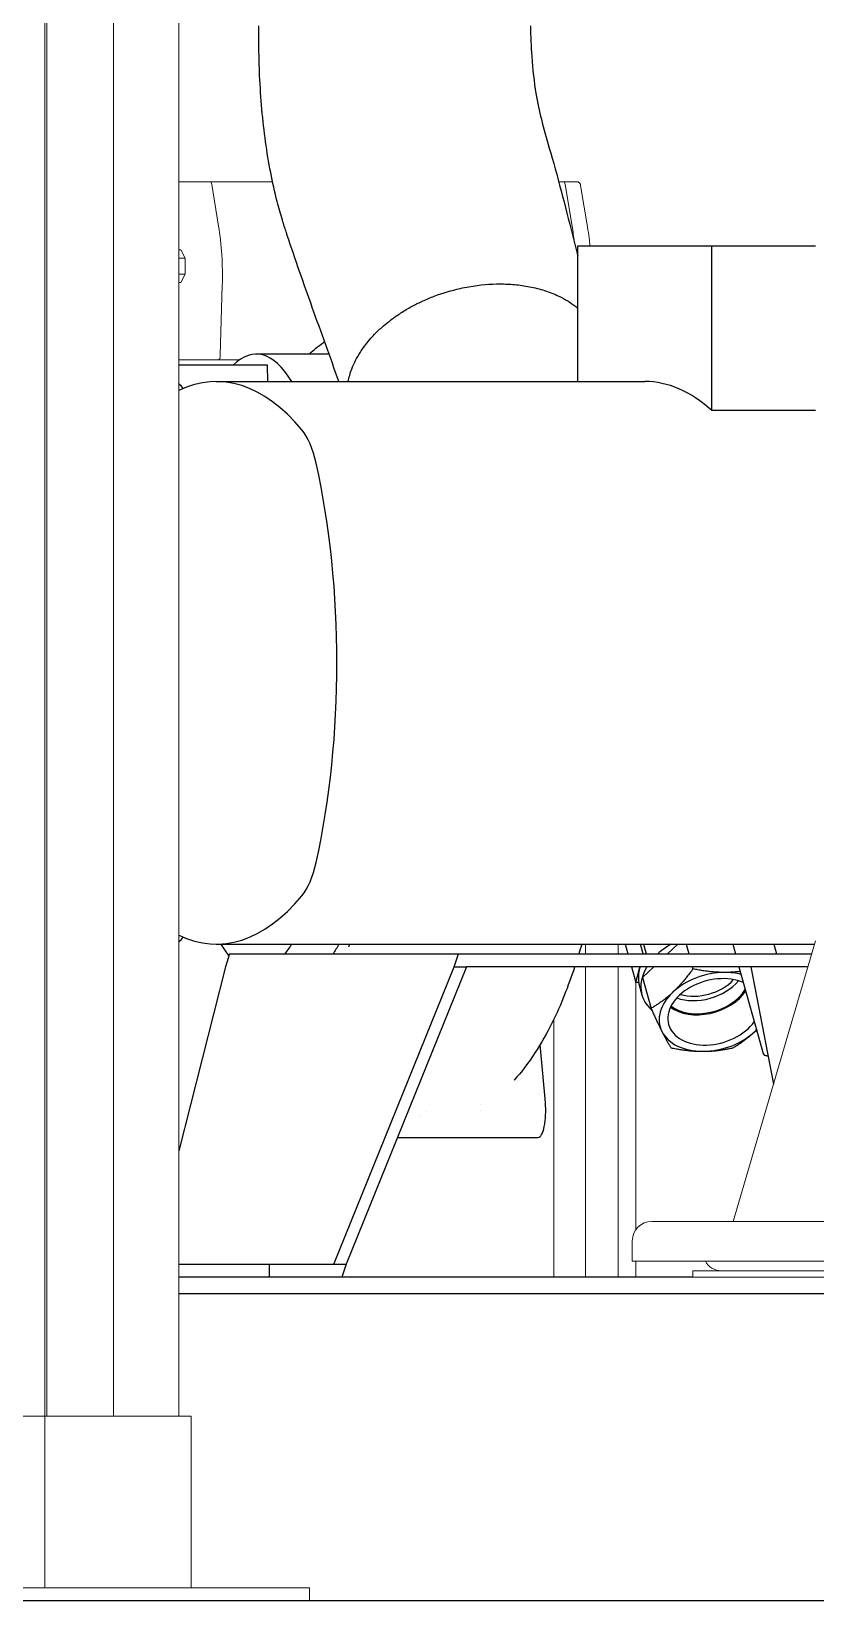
# Model space of a CAD drawing. Header units: millimetres. Extents: x -4172 to 126100, y -2 to 142133.
# Drawn here: x 8093 to 8578, y 42818 to 43788 of the extents above; entities that cross this region are included whole.
import ezdxf

# ---------------------------------------------------------------- set-up
doc = ezdxf.new("R2010")
doc.units = ezdxf.units.MM
doc.header["$LTSCALE"] = 100
doc.layers.add('P_Biomass (BM)', color=150, linetype='Continuous', lineweight=18, true_color=0x007fff)
doc.layers.add('Visible', color=7, linetype='Continuous', lineweight=25)

msp = doc.modelspace()

# ---------------------------------------------------------------- linework, layer by layer
at = {"layer": 'P_Biomass (BM)'}
for p, q in [((8101.25, 44825.58), (8101.25, 42931.58)), ((8102.38, 42931.58), (8102.38, 44825.58)), ((8143.73, 42931.58), (8143.73, 44825.58)), ((8183.98, 44825.58), (8183.98, 42931.58)), ((8195.35, 43695.08), (8183.98, 43695.08)), ((8203.49, 43695.08), (8195.35, 43695.08)), ((8241.99, 43695.08), (8203.49, 43695.08)), ((8422.07, 43695.08), (8418.88, 43695.08)), ((8422.07, 43695.08), (8430.22, 43695.08)), ((8208.6, 43667.74), (8204.35, 43693.45)), ((8208.6, 43667.74), (8204.35, 43693.45)), ((8422.93, 43693.45), (8427.18, 43667.74)), ((8422.93, 43693.45), (8427.18, 43667.74)), ((8432.47, 43692.86), (8436.72, 43667.15)), ((8185.21, 43652.92), (8183.98, 43652.92)), ((8188.01, 43647.9), (8183.98, 43647.9)), ((8185.21, 43652.92), (8188.01, 43647.9)), ((8188.01, 43647.9), (8188.01, 43637.86)), ((8188.01, 43637.86), (8183.98, 43637.86)), ((8188.01, 43637.86), (8185.21, 43632.83)), ((8185.21, 43632.83), (8183.98, 43632.83)), ((8209.62, 43587.8), (8210.89, 43630.94)), ((8209.62, 43587.8), (8210.89, 43630.94)), ((8429.1, 43618.2), (8429.1, 43618.2)), ((8429.1, 43618.2), (8429.1, 43618.2)), ((8183.98, 43585.08), (8200.52, 43585.08)), ((8208.66, 43585.08), (8200.52, 43585.08)), ((8208.66, 43585.08), (8221.82, 43585.08)), ((8435.46, 43217.58), (8435.46, 43223.58)), ((8455.74, 43217.58), (8455.74, 43223.58)), ((8577.73, 43225.58), (8526.7, 43052.08)), ((8435.46, 43017.58), (8435.46, 43209.58)), ((8455.74, 43017.58), (8455.74, 43209.58)), ((8466.58, 43047), (8466.58, 43199.97)), ((8415.84, 43017.58), (8415.84, 43177.03)), ((8482.1, 43052.08), (8476.38, 43052.08)), ((8482.1, 43052.08), (8483.33, 43052.08)), ((8529.04, 43052.08), (8483.33, 43052.08)), ((8529.04, 43052.08), (8532.4, 43052.08)), ((8611.58, 43052.08), (8532.4, 43052.08)), ((8464.38, 43027.58), (8464.38, 43040.08)), ((8859.38, 43027.58), (8464.38, 43027.58)), ((8466.58, 43017.58), (8466.58, 43027.58)), ((8821.88, 43021.58), (8501.88, 43021.58)), ((8501.88, 43017.58), (8501.88, 43021.58)), ((8821.88, 43017.58), (8501.88, 43017.58)), ((8084.31, 42931.58), (8101.11, 42931.58)), ((8101.11, 42931.58), (8191.64, 42931.58)), ((8101.11, 42825.58), (8101.11, 42931.58)), ((8191.64, 42825.58), (8191.64, 42931.58)), ((8075.39, 42825.58), (8264.79, 42825.58)), ((8264.79, 42817.58), (8264.79, 42825.58))]:
    msp.add_line(p, q, dxfattribs=at)
for centre, radius, start, end in [((8476.38, 43040.08), 12, 90, 180), ((8519.38, 43032.58), 11, 207.03569, 270)]:
    msp.add_arc(centre, radius, start, end, dxfattribs=at)
for centre, major_axis, start_param, end_param in [((8203.49, 43692.08), (0, 3), 5.187765, 6.283185), ((8203.49, 43692.08), (0, 3), 5.187765, 6.283185), ((8422.07, 43692.08), (0, 3), 5.187765, 6.283185), ((8422.07, 43692.08), (0, 3), 5.187765, 6.283185), ((8189.47, 43637.08), (0, 67), 4.62067, 5.187765), ((8189.47, 43637.08), (0, 67), 4.62067, 5.187765), ((8408.05, 43637.08), (0, -67), 1.885296, 2.046172), ((8408.05, 43637.08), (0, -67), 1.885296, 2.046172), ((8208.66, 43588.08), (0, -3), 0, 1.479077), ((8208.66, 43588.08), (0, -3), 0, 1.479077)]:
    msp.add_ellipse(centre, major_axis=major_axis, ratio=0.321109, start_param=start_param, end_param=end_param, dxfattribs=at)
for points, knots in [([(8430.22, 43695.08), (8430.44, 43695.08), (8430.67, 43695.04), (8431.08, 43694.91), (8431.27, 43694.81), (8431.61, 43694.57), (8431.75, 43694.43), (8432.01, 43694.12), (8432.11, 43693.96), (8432.26, 43693.65), (8432.31, 43693.52), (8432.39, 43693.25), (8432.42, 43693.13), (8432.46, 43692.96), (8432.47, 43692.91), (8432.47, 43692.86)], [4.712389, 4.712389, 4.712389, 4.712389, 4.816212, 4.816212, 4.929604, 4.929604, 5.074266, 5.074266, 5.286433, 5.286433, 5.505517, 5.505517, 5.724601, 5.724601, 5.80781, 5.80781, 5.80781, 5.80781]), ([(8436.72, 43667.15), (8437.09, 43664.94), (8437.42, 43662.66), (8437.89, 43658.77), (8438.06, 43657.18), (8438.21, 43655.58)], [5.8078097, 5.8078097, 5.8078097, 5.8078097, 5.9212287, 5.9212287, 5.9975916, 5.9975916, 5.9975916, 5.9975916]), ([(8483.33, 43052.08), (8483.27, 43052.08), (8483.21, 43052.08), (8482.55, 43052.08), (8482.2, 43052.08), (8482.11, 43052.08), (8482.1, 43052.08), (8482.1, 43052.08)], [-3.2077958, -3.2077958, -3.2077958, -3.2077958, -3.1624121, -3.1624121, -2.6741523, -2.6741523, -2.6485085, -2.6485085, -2.6485085, -2.6485085]), ([(8532.4, 43052.08), (8532.12, 43052.08), (8531.84, 43052.08), (8530.87, 43052.08), (8530.25, 43052.08), (8529.46, 43052.08), (8529.25, 43052.08), (8529.04, 43052.08)], [-2.1773625, -2.1773625, -2.1773625, -2.1773625, -2.0762328, -2.0762328, -1.8118997, -1.8118997, -1.6981222, -1.6981222, -1.6981222, -1.6981222])]:
    msp.add_open_spline(points, degree=3, knots=knots, dxfattribs=at)
at = {"layer": 'Visible'}
for p, q in [((8430.67, 43571.58), (8430.67, 43655.58)), ((8430.67, 43655.58), (8513.61, 43655.58)), ((8513.61, 43553.61), (8513.61, 43655.58)), ((8513.61, 43655.58), (8577.73, 43655.58)), ((8305.65, 43601.37), (8305.65, 43601.37)), ((8276.9, 43588.58), (8231.94, 43588.58)), ((8300.46, 43595.56), (8300.46, 43595.56)), ((8238.75, 43581.58), (8183.98, 43581.58)), ((8239.05, 43571.58), (8238.75, 43581.58)), ((8292.4, 43582.71), (8292.4, 43582.71)), ((8207.19, 43571.58), (8472.14, 43571.58)), ((8577.73, 43553.61), (8513.61, 43553.61)), ((8207.19, 43223.58), (8577.14, 43223.58)), ((8459.97, 43223.58), (8461.64, 43217.58)), ((8471.21, 43217.58), (8469.54, 43223.58)), ((8471.37, 43223.58), (8473.03, 43217.58)), ((8492.62, 43223.58), (8486.24, 43217.58)), ((8497.62, 43223.58), (8499.29, 43217.58)), ((8526.46, 43223.58), (8528.13, 43217.58)), ((8551.88, 43223.58), (8553.55, 43217.58)), ((8212.79, 43209.58), (8183.98, 43095.78)), ((8215.42, 43217.58), (8212.79, 43209.58)), ((8215.42, 43217.58), (8356.86, 43217.58)), ((8279.79, 43025.58), (8354.23, 43209.58)), ((8361.92, 43209.58), (8287.49, 43025.58)), ((8354.23, 43209.58), (8356.86, 43217.58)), ((8354.23, 43209.58), (8361.92, 43209.58)), ((8356.86, 43217.58), (8575.38, 43217.58)), ((8573.02, 43209.58), (8361.92, 43209.58)), ((8463.87, 43209.58), (8466.54, 43199.97)), ((8466.54, 43199.97), (8468.93, 43208.57)), ((8468.93, 43208.57), (8469.21, 43209.58)), ((8477.75, 43209.58), (8470.66, 43202.91)), ((8501.51, 43209.58), (8501.87, 43208.27)), ((8530.35, 43209.58), (8545.26, 43155.98)), ((8537.63, 43209.58), (8551.69, 43137.03)), ((8468.36, 43199.97), (8466.54, 43199.97)), ((8468.23, 43199.97), (8470.39, 43192.19)), ((8470.66, 43202.91), (8475.96, 43183.88)), ((8410.63, 43125.57), (8407.46, 43161.49)), ((8370.74, 43124.66), (8370.74, 43124.66)), ((8332.69, 43117.88), (8332.69, 43117.88)), ((8337.08, 43120.31), (8337.08, 43120.31)), ((8370.51, 43120.71), (8370.51, 43120.71)), ((8319.24, 43104.08), (8406.26, 43104.08)), ((8183.98, 43098.3), (8184.38, 43097.36)), ((8183.98, 43025.58), (8240.04, 43025.58)), ((8240.04, 43025.58), (8279.79, 43025.58)), ((8240.04, 43017.58), (8240.04, 43025.58)), ((8279.79, 43025.58), (8287.49, 43025.58)), ((8287.49, 43025.58), (8284.86, 43017.58)), ((8501.88, 43017.58), (8183.98, 43017.58)), ((8183.98, 43007.58), (8927.57, 43007.58)), ((7308.46, 42817.58), (11096.63, 42817.58))]:
    msp.add_line(p, q, dxfattribs=at)
msp.add_arc((8546.7, 43156.38), 1.5, 195.54295, 254.57432, dxfattribs=at)
for centre, major_axis, ratio, start_param, end_param in [((8231.94, 43397.58), (0, 191), 0.278132, 5.858079, 6.554756), ((8207.19, 43302.08), (0, 269.5), 0.428622, 5.807589, 6.485516), ((8171.42, 43397.58), (0, 178.5), 0.278132, 5.96889, 6.027534), ((8472.14, 43302.08), (0, 269.5), 0.428622, 5.915991, 6.283185), ((8250.66, 43499), (0, -48), 0.428622, 2.046393, 2.665996), ((8166.26, 43397.58), (0, -269.5), 0.428622, 1.0952, 2.046393), ((8250.66, 43296.16), (0, -48), 0.428622, 0.475596, 1.0952), ((8207.19, 43493.08), (0, -269.5), 0.428622, 6.080855, 6.758782), ((8171.42, 43397.58), (0, -178.5), 0.278132, 0.255651, 0.314296), ((8231.94, 43397.58), (0, -191), 0.278132, 5.858079, 5.959759), ((8231.94, 43397.58), (0, -191), 0.278132, 0.341037, 0.425107), ((8508.93, 43202.91), (38.54, 10.72), 0.679206, 1.933623, 2.207786), ((8508.93, 43202.91), (-38.54, -10.72), 0.679206, 5.656585, 6.694992), ((8507.35, 43208.57), (-38.54, -10.72), 0.679206, 5.89452, 6.203616), ((8507.35, 43208.57), (-38.54, -10.72), 0.679206, 5.858868, 5.89452), ((8514.83, 43181.7), (-28, -7.79), 0.679206, 3.831157, 8.735213), ((8514.83, 43181.7), (-33.24, -9.24), 0.679206, 4.323724, 5.370921), ((8507.5, 43208.04), (26.4, 7.34), 0.679206, 3.90563, 5.519148), ((8507.22, 43209.06), (-24.09, -6.7), 0.679206, 0.819803, 2.32179), ((8514.83, 43181.7), (-33.24, -9.24), 0.679206, 4.004757, 4.323724), ((8514.83, 43181.7), (-33.24, -9.24), 0.679206, 5.370921, 6.418119), ((8509.77, 43199.87), (27.23, 7.57), 0.679206, 3.621801, 5.628799), ((8509.77, 43199.87), (26.4, 7.34), 0.679206, 3.60266, 5.671143), ((8514.83, 43181.7), (33.24, 9.24), 0.679206, 5.370921, 5.420021), ((8514.83, 43181.7), (-33.24, -9.24), 0.679206, 0.134934, 1.182131), ((8514.83, 43181.7), (33.24, 9.24), 0.679206, 4.323724, 5.370921), ((8406.26, 43120.58), (0, -16.5), 0.278132, 0, 1.878402)]:
    msp.add_ellipse(centre, major_axis=major_axis, ratio=ratio, start_param=start_param, end_param=end_param, dxfattribs=at)
for points, knots in [([(8282.97, 43571.58), (8277.66, 43586.59), (8272.08, 43601.87), (8261.24, 43632.15), (8256, 43647.13), (8250.83, 43662.68), (8250.6, 43663.39), (8249.66, 43666.23), (8248.83, 43668.76), (8246.9, 43675.1), (8245.84, 43678.91), (8241.86, 43694.55), (8239.47, 43706.87), (8235.84, 43732.97), (8234.65, 43746.76), (8233.53, 43770.94), (8233.36, 43781.28), (8233.43, 43791.58)], [3.099242, 3.099242, 3.099242, 3.099242, 10.003432, 10.003432, 16.593744, 16.593744, 16.907739, 16.907739, 17.857861, 17.857861, 19.274675, 19.274675, 23.53873, 23.53873, 27.831683, 27.831683, 30.921554, 30.921554, 30.921554, 30.921554]), ([(8401.43, 43791.58), (8401.49, 43785.22), (8401.74, 43778.8), (8402.77, 43764.53), (8403.71, 43756.62), (8405.81, 43743.81), (8406.94, 43738.82), (8409.68, 43727.75), (8411.35, 43721.83), (8417.89, 43699.41), (8422.97, 43679.78), (8428.48, 43657.93), (8429.57, 43653.56), (8430.67, 43649.21)], [0, 0, 0, 0, 1.908498, 1.908498, 4.422215, 4.422215, 6.634215, 6.634215, 9.34076, 9.34076, 16.996201, 16.996201, 18.923739, 18.923739, 18.923739, 18.923739]), ([(8290.96, 43579.3), (8292.27, 43582.74), (8294.03, 43586.26), (8296.28, 43589.77), (8296.89, 43590.73), (8297.54, 43591.68), (8298.23, 43592.63), (8300.05, 43595.17), (8302.13, 43597.68), (8304.45, 43600.13), (8306.03, 43601.81), (8307.73, 43603.45), (8309.52, 43605.05), (8310.83, 43606.22), (8312.2, 43607.36), (8313.61, 43608.48), (8314.13, 43608.89), (8314.66, 43609.3), (8315.19, 43609.7), (8317.17, 43611.2), (8319.24, 43612.64), (8321.37, 43614.01), (8323.51, 43615.38), (8325.71, 43616.69), (8327.97, 43617.92), (8330, 43619.03), (8332.08, 43620.08), (8334.19, 43621.06), (8334.42, 43621.16), (8334.64, 43621.27), (8334.87, 43621.37), (8337.21, 43622.44), (8339.59, 43623.43), (8341.98, 43624.34), (8347.31, 43626.36), (8352.71, 43627.95), (8357.97, 43629.13), (8359.77, 43629.54), (8361.57, 43629.89), (8363.34, 43630.2), (8370.25, 43631.42), (8376.78, 43631.91), (8382.6, 43631.91)], [0.2333001, 0.2333001, 0.2333001, 0.2333001, 0.2666667, 0.2666667, 0.2666667, 0.2757426, 0.2757426, 0.2757426, 0.3, 0.3, 0.3, 0.3166667, 0.3166667, 0.3166667, 0.3288357, 0.3288357, 0.3288357, 0.3333333, 0.3333333, 0.3333333, 0.35, 0.35, 0.35, 0.3666667, 0.3666667, 0.3666667, 0.3817088, 0.3817088, 0.3817088, 0.3833333, 0.3833333, 0.3833333, 0.4, 0.4, 0.4, 0.4371966, 0.4371966, 0.4371966, 0.45, 0.45, 0.45, 0.4999973, 0.4999973, 0.4999973, 0.4999973]), ([(8382.6, 43631.91), (8385.51, 43631.91), (8391.55, 43631.67), (8400.93, 43630.38), (8408.7, 43628.42), (8414.71, 43626.28), (8421.46, 43623.33), (8426.77, 43620.09), (8430.27, 43617.27), (8430.67, 43616.94)], [0.5, 0.5, 0.5, 0.5, 0.525, 0.55, 0.575, 0.5875, 0.6, 0.6333333, 0.6376893, 0.6376893, 0.6376893, 0.6376893]), ([(8265.03, 43588.91), (8267.43, 43591.24), (8269.94, 43593.38), (8273.62, 43595.75), (8273.9, 43595.92), (8274.19, 43596.1)], [0, 0, 0, 0, 1.71345, 1.71345, 1.852378, 1.852378, 1.852378, 1.852378]), ([(8289.09, 43221.99), (8289.09, 43221.99), (8289.14, 43222.09), (8289.23, 43222.29), (8289.28, 43222.41), (8289.45, 43222.8), (8289.6, 43223.14), (8289.78, 43223.58)], [0.963756, 0.963756, 0.963756, 0.963756, 1.1679343, 1.1679343, 1.3984314, 1.3984314, 1.8883637, 1.8883637, 1.8883637, 1.8883637]), ([(8428.76, 43209.58), (8428.74, 43209.53), (8428.72, 43209.48), (8424.76, 43197.43), (8420.27, 43185.97), (8408.39, 43161.93), (8400.65, 43149.92), (8391.34, 43139.46)], [14.3799, 14.3799, 14.3799, 14.3799, 14.400008, 14.400008, 19.257299, 19.257299, 25.227128, 25.227128, 25.227128, 25.227128])]:
    msp.add_open_spline(points, degree=3, knots=knots, dxfattribs=at)
for points in [[(8264.7, 43588.58), (8264.81, 43588.69), (8264.92, 43588.8), (8265.03, 43588.91)], [(8288.74, 43571.58), (8289.23, 43574.07), (8289.96, 43576.66), (8290.96, 43579.3)], [(8283, 43223.58), (8281.81, 43221.37), (8280.59, 43219.37), (8279.36, 43217.58)], [(8433.16, 43223.58), (8432.55, 43221.57), (8431.94, 43219.57), (8431.32, 43217.58)], [(8546.31, 43154.93), (8546.97, 43154.75), (8547.64, 43154.58), (8548.32, 43154.43)], [(8391.31, 43139.43), (8391.32, 43139.44), (8391.33, 43139.45), (8391.34, 43139.46)]]:
    msp.add_open_spline(points, degree=3, dxfattribs=at)
for points, weights in [([(8501.87, 43208.27), (8495.54, 43199.56), (8489.52, 43193.9)], [1.65050105335, 1.77816775413, 1.77816775413]), ([(8521.61, 43206.09), (8512.73, 43206.09), (8501.87, 43208.27)], [1.77816775413, 1.77816775413, 1.65050105335]), ([(8531.16, 43206.69), (8526.37, 43206.09), (8521.61, 43206.09)], [1.74157614047, 1.77816775413, 1.77816775413]), ([(8489.52, 43193.9), (8483.51, 43188.24), (8475.96, 43183.88)], [1.77816775413, 1.77816775413, 1.65050105335]), ([(8475.96, 43183.88), (8479.87, 43175.16), (8482.74, 43169.5)], [1.65050105335, 1.77816775413, 1.77816775413]), ([(8540.13, 43169.5), (8540.67, 43170.01), (8541.21, 43170.54)], [1.77816775413, 1.77816775413, 1.77713842491]), ([(8482.74, 43169.5), (8485.6, 43163.84), (8488.3, 43159.48)], [1.77816775413, 1.77816775413, 1.65050105335]), ([(8526.57, 43159.48), (8534.12, 43163.84), (8540.13, 43169.5)], [1.65050105335, 1.77816775413, 1.77816775413]), ([(8488.3, 43159.48), (8499.16, 43157.3), (8508.04, 43157.3)], [1.65050105335, 1.77816775413, 1.77816775413]), ([(8508.04, 43157.3), (8516.92, 43157.3), (8526.57, 43159.48)], [1.77816775413, 1.77816775413, 1.65050105335])]:
    msp.add_rational_spline(points, weights, degree=2, dxfattribs=at)

doc.saveas('drawing.dxf')
